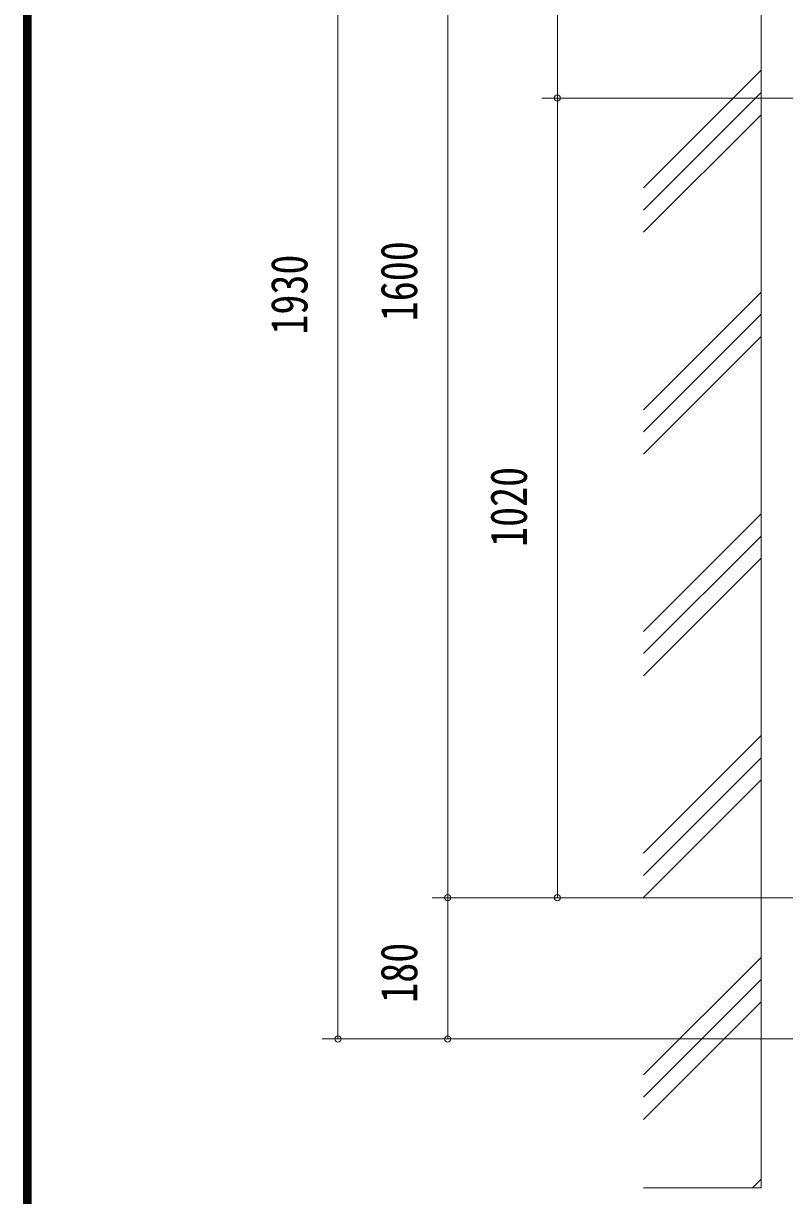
# Model space of a CAD drawing. Units: millimetres, scale not verified. Extents: x -5740 to 5740, y -4020 to 4020.
# Drawn here: x -5740 to -4769, y 1063 to 2557 of the extents above; entities that cross this region are included whole.
import ezdxf
from ezdxf.enums import TextEntityAlignment as Align

# ---------------------------------------------------------------- set-up
doc = ezdxf.new("R2010")
doc.units = ezdxf.units.MM
doc.header["$LTSCALE"] = 10
for name, color, linetype, lineweight in [('0-3_2-03BODL', 2, 'Continuous', 18), ('0-E_2-F', 3, 'Continuous', 18), ('1-2_F-F4PAPAER', 5, 'Continuous', 18)]:
    doc.layers.add(name, color=color, linetype=linetype, lineweight=lineweight)
doc.styles.add('ＭＳ ゴシック', font='')
doc.styles.get('ＭＳ ゴシック').set_extended_font_data('MS Gothic')

msp = doc.modelspace()

# ---------------------------------------------------------------- linework, layer by layer
at = {"layer": '0-3_2-03BODL', "color": 4}
for p, q in [((-4948.7, 2347.66), (-4798.7, 2497.66)), ((-4948.7, 2319.37), (-4798.7, 2469.37)), ((-4948.7, 2291.09), (-4798.7, 2441.09)), ((-4948.7, 2064.81), (-4798.7, 2214.81)), ((-4948.7, 2036.53), (-4798.7, 2186.53)), ((-4948.7, 2008.24), (-4798.7, 2158.24)), ((-4948.7, 1781.97), (-4798.7, 1931.97)), ((-4948.7, 1753.69), (-4798.7, 1903.69)), ((-4948.7, 1725.4), (-4798.7, 1875.4)), ((-4948.7, 1499.13), (-4798.7, 1649.13)), ((-4948.7, 1470.84), (-4798.7, 1620.84)), ((-4948.7, 1442.56), (-4798.7, 1592.56)), ((-4948.7, 1216.28), (-4798.7, 1366.28)), ((-4948.7, 1188), (-4798.7, 1338)), ((-4948.7, 1159.72), (-4798.7, 1309.72)), ((-4809.63, 1072.51), (-4798.7, 1083.44))]:
    msp.add_line(p, q, dxfattribs=at)
at = {"layer": '0-3_2-03BODL', "color": 7}
msp.add_lwpolyline([(-4798.7, 3192.31), (-4798.7, 1072.51), (-4948.7, 1072.51)], dxfattribs=at)
at = {"layer": '0-E_2-F'}
for p, q in [((-5338.7, 3192.31), (-5338.7, 1262.31)), ((-5198.7, 3042.31), (-5198.7, 1442.31)), ((-5058.7, 3042.31), (-5058.7, 2462.31)), ((-5078.7, 2462.31), (-4687.2, 2462.31)), ((-5058.7, 2462.31), (-5058.7, 1442.31)), ((-5218.7, 1442.31), (-4360.56, 1442.31)), ((-5198.7, 1442.31), (-5198.7, 1262.31)), ((-5358.7, 1262.31), (-4358.31, 1262.31))]:
    msp.add_line(p, q, dxfattribs=at)
for centre, start, end in [((-5058.7, 2462.32), 0, 180), ((-5058.7, 2462.32), 180, 0), ((-5198.7, 1442.32), 0, 180), ((-5198.7, 1442.32), 180, 0), ((-5058.7, 1442.32), 0, 180), ((-5058.7, 1442.32), 180, 0), ((-5338.7, 1262.32), 0, 180), ((-5338.7, 1262.32), 180, 0), ((-5198.7, 1262.32), 0, 180), ((-5198.7, 1262.32), 180, 0)]:
    msp.add_arc(centre, 4, start, end, dxfattribs=at)
at = {"layer": '1-2_F-F4PAPAER'}
for points in [[(-5740, -4019.87), (5740, -4019.87), (5740, 4020.13), (-5740, 4020.13)], [(-5739, -4018.87), (5739, -4018.87), (5739, 4019.13), (-5739, 4019.13)], [(-5738, -4017.87), (-5738, 4018.13), (5738, 4018.13), (5738, -4017.87)], [(-5737, -4016.87), (5737, -4016.87), (5737, 4017.13), (-5737, 4017.13)], [(-5736, -4015.87), (-5736, 4016.13), (5736, 4016.13), (5736, -4015.87)], [(-5735, -4014.87), (5735, -4014.87), (5735, 4015.13), (-5735, 4015.13)], [(-5734, -4013.87), (-5734, 4014.13), (5734, 4014.13), (5734, -4013.87)], [(-5733, -4012.87), (5733, -4012.87), (5733, 4013.13), (-5733, 4013.13)], [(-5732, -4011.87), (5732, -4011.87), (5732, 4012.13), (-5732, 4012.13)], [(-5731, -4010.87), (5731, -4010.87), (5731, 4011.13), (-5731, 4011.13)], [(-5730, -4009.87), (-5730, 4010.13), (5730, 4010.13), (5730, -4009.87)]]:
    msp.add_lwpolyline(points, close=True, dxfattribs=at)

# ---------------------------------------------------------------- texts
at = {"layer": '0-E_2-F', "color": 7, "style": 'ＭＳ ゴシック', "width": 0.8}
for s, p in [('1600', (-5223.5, 2177.59)), ('1930', (-5363.5, 2160.58)), ('1020', (-5083.5, 1889.79)), ('180', (-5223.5, 1308.4))]:
    msp.add_text(s, height=46.89, rotation=90, dxfattribs=at).set_placement(p, align=Align.BOTTOM_LEFT)

doc.saveas('drawing.dxf')
